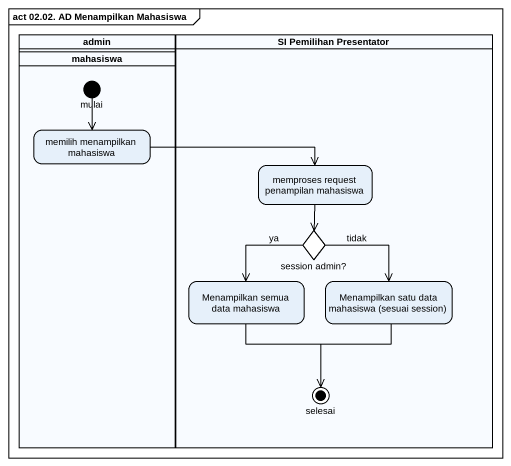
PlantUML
@startuml
mainframe act 02.02. AD Menampilkan Mahasiswa
hide empty description
state admin <<partition>> {
  state mahasiswa <<partition>> {
    state mulai <<start>>
    state "memilih menampilkan mahasiswa" as memilih_menampilkan
  }
}
state "SI Pemilihan Presentator" as SI_Pemilihan_Presentator <<partition>> {
  state "memproses request penampilan mahasiswa" as memproses_request
  state "session admin?" as session_admin <<choice>>
  state "Menampilkan semua data mahasiswa" as Menampilkan_semua_data
  state "Menampilkan satu data mahasiswa (sesuai session)" as Menampilkan_satu_data
  state selesai <<end>>
}
mulai --> memilih_menampilkan
memilih_menampilkan -right-> memproses_request
memproses_request --> session_admin
session_admin --> Menampilkan_semua_data : ya
session_admin --> Menampilkan_satu_data : tidak
Menampilkan_semua_data --> selesai
Menampilkan_satu_data --> selesai
@enduml
